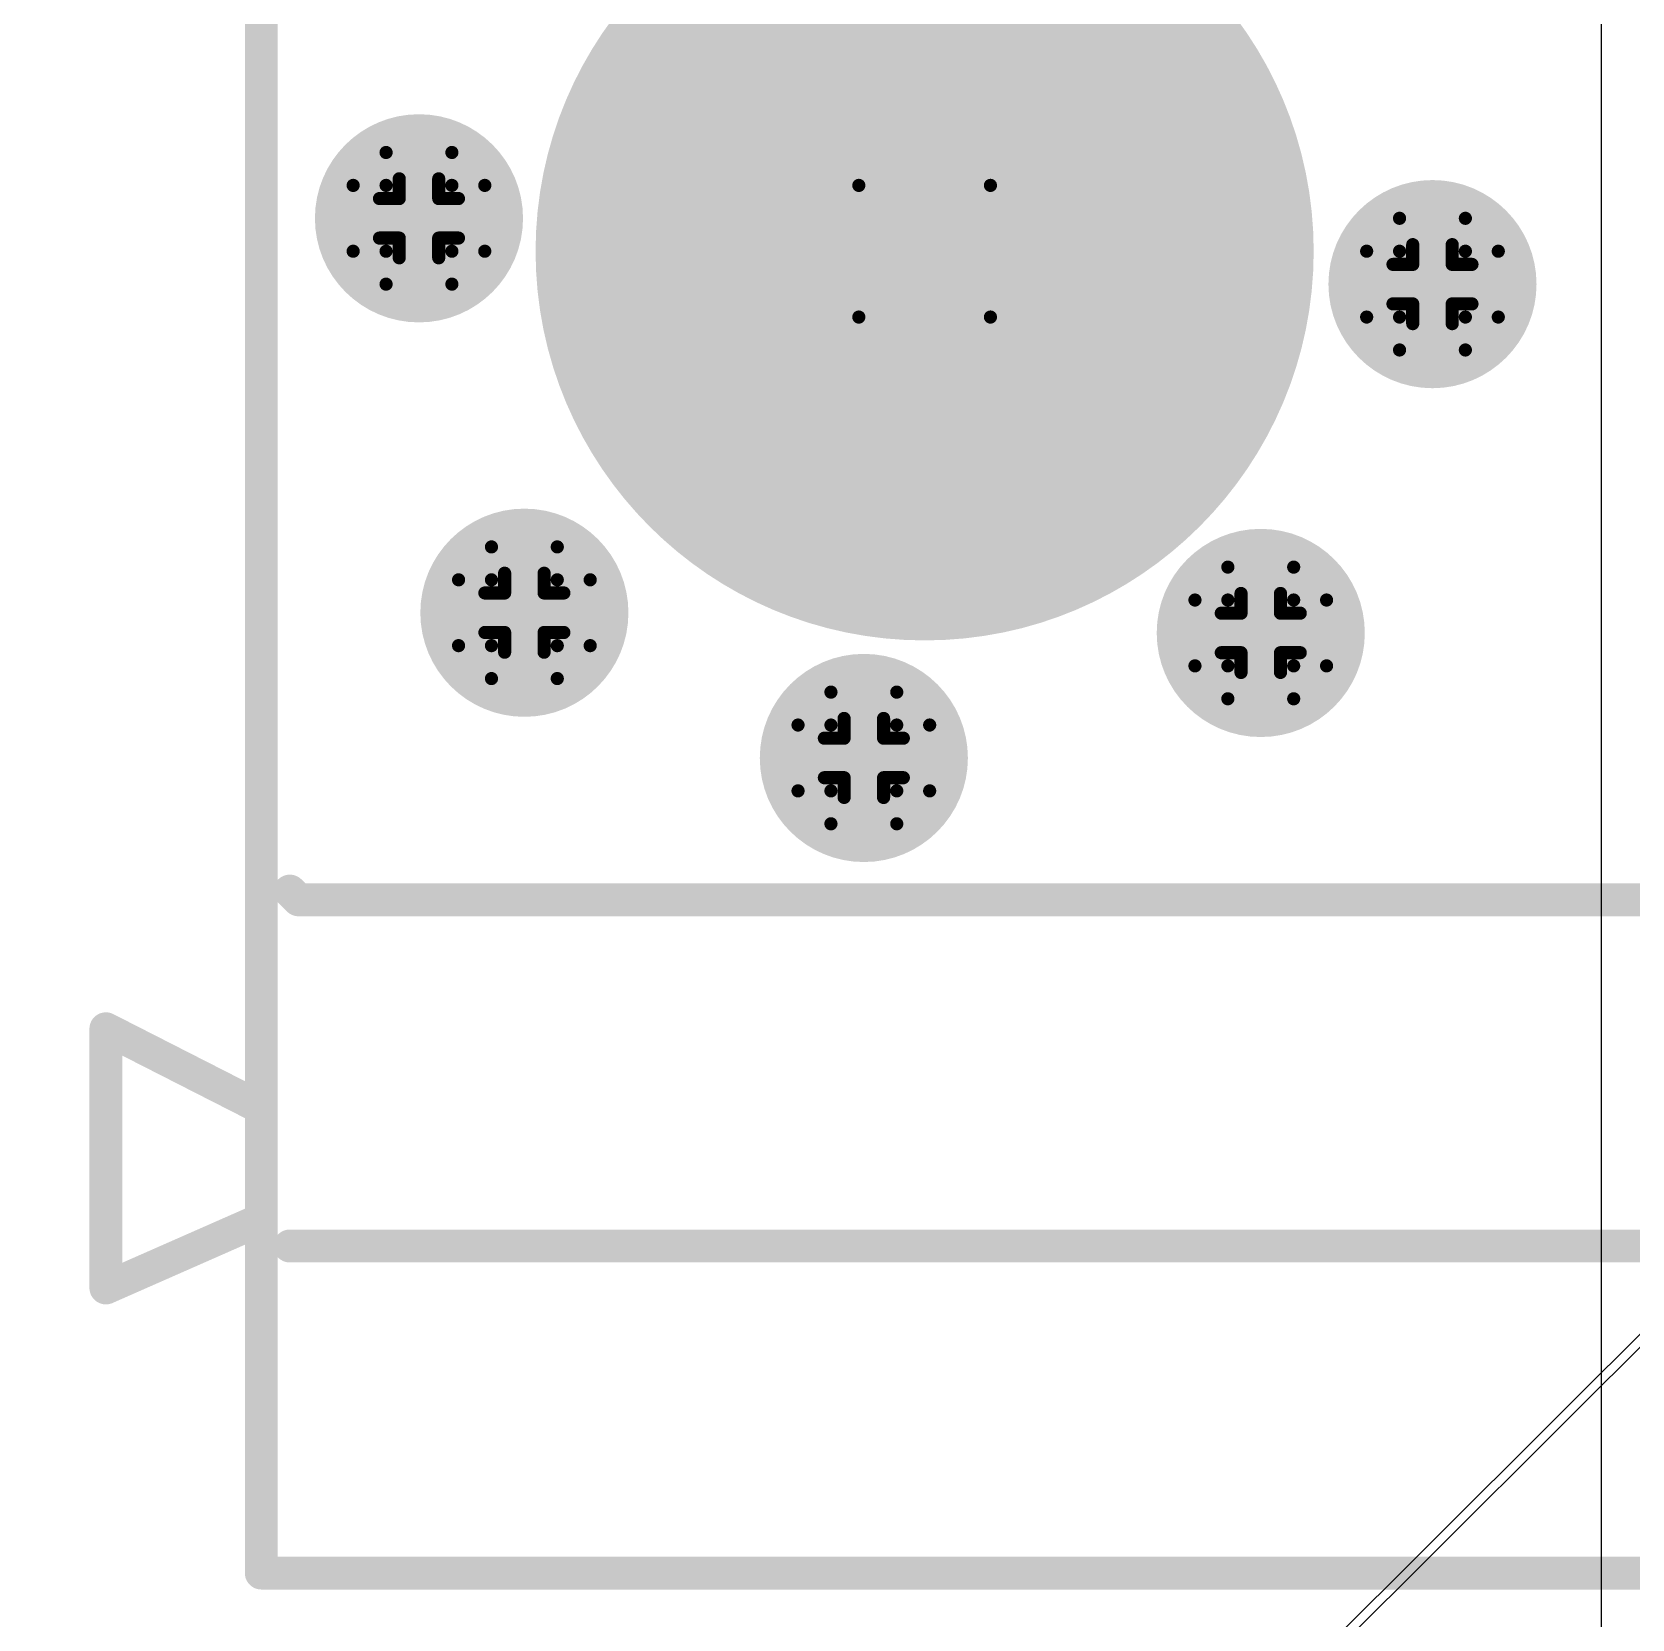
# Model space of a CAD drawing. Header units: inches. Extents: x -5 to 5258, y -4 to 5281.
# Drawn here: x 51.08 to 57.26, y 95.62 to 101.75 of the extents above; entities that cross this region are included whole.
import ezdxf

# ---------------------------------------------------------------- set-up
doc = ezdxf.new("R2010")
doc.units = ezdxf.units.IN
for name, color, linetype in [('Bottom Layer', 5, 'Continuous'), ('Bottom Solder', 6, 'Continuous'), ('Drill Drawing', 1, 'Continuous'), ('Multi-Layer', 9, 'Continuous'), ('Pad Holes', 156, 'Continuous'), ('Top Layer', 1, 'Continuous'), ('Top Overlay', 2, 'Continuous'), ('Top Solder', 216, 'Continuous'), ('Via Holes', 16, 'Continuous')]:
    doc.layers.add(name, color=color, linetype=linetype)

# ---------------------------------------------------------------- blocks, each defined once
blk = doc.blocks.new('28_UFQFPN__4_4__9')
at = {"layer": 'Top Solder'}
for p in [(-1.7388, 1.7112), (-1.2888, 2.2112)]:
    blk.add_line(p, (5248.3728, 5235.4208), dxfattribs=at)
blk = doc.blocks.new('DB128L_5_08_2P_OG_S_115')
at = {"layer": 'Bottom Layer'}
h = blk.add_hatch(color=5, dxfattribs=at)
edge = h.paths.add_edge_path()
edge.add_arc((-2.54, 0), 1.4, 0, 360)
at = {"layer": 'Bottom Solder'}
h = blk.add_hatch(color=6, dxfattribs=at)
edge = h.paths.add_edge_path()
edge.add_arc((-2.54, 0), 1.5016, 0, 360)
at = {"layer": 'Multi-Layer'}
h = blk.add_hatch(color=9, dxfattribs=at)
edge = h.paths.add_edge_path()
edge.add_arc((-2.54, 0), 1.4, 0, 360)
at = {"layer": 'Pad Holes'}
h = blk.add_hatch(color=7, dxfattribs=at)
edge = h.paths.add_edge_path()
edge.add_arc((-2.54, 0), 0.8, 0, 360)
at = {"layer": 'Top Layer'}
h = blk.add_hatch(color=1, dxfattribs=at)
edge = h.paths.add_edge_path()
edge.add_arc((-2.54, 0), 1.4, 0, 360)
at = {"layer": 'Top Solder'}
h = blk.add_hatch(color=216, dxfattribs=at)
edge = h.paths.add_edge_path()
edge.add_arc((-2.54, 0), 1.5016, 0, 360)
at = {"layer": 'Top Overlay'}
for points in [[(-5.1, -5.1, 0.127, 0.127, 0), (-5.1, 4.9492, 0.127, 0.127, 0)], [(-4.99, -2.4687, 0.127, 0.127, 0), (-4.9561, -2.5026, 0.127, 0.127, 0)], [(-4.9561, -2.5026, 0.127, 0.127, 0), (4.99, -2.5026, 0.127, 0.127, 0)], [(-5.7, -4, 0.127, 0.127, 0), (-5.7, -3, 0.127, 0.127, 0)], [(-5.7, -3, 0.127, 0.127, 0), (-5.1, -3.3057, 0.127, 0.127, 0)], [(-5.7, -4, 0.127, 0.127, 0), (-5.1, -3.7358, 0.127, 0.127, 0)], [(-4.99, -3.8381, 0.127, 0.127, 0), (4.99, -3.8381, 0.127, 0.127, 0)], [(-5.1, -5.1, 0.127, 0.127, 0), (5.1, -5.1, 0.127, 0.127, 0)]]:
    blk.add_lwpolyline(points, format="xyseb", dxfattribs=at)
for points in [[(-5.0218, -2.4687, 0.0635, 0.0635, 1), (-4.9583, -2.4687, 0.0635, 0.0635, 1)], [(-4.9878, -2.5026, 0.0635, 0.0635, 1), (-4.9243, -2.5026, 0.0635, 0.0635, 1)], [(-4.9878, -2.5026, 0.0635, 0.0635, 1), (-4.9243, -2.5026, 0.0635, 0.0635, 1)], [(-5.7317, -3, 0.0635, 0.0635, 1), (-5.6682, -3, 0.0635, 0.0635, 1)], [(-5.7317, -3, 0.0635, 0.0635, 1), (-5.6682, -3, 0.0635, 0.0635, 1)], [(-5.1318, -3.3057, 0.0635, 0.0635, 1), (-5.0683, -3.3057, 0.0635, 0.0635, 1)], [(-5.1318, -3.7358, 0.0635, 0.0635, 1), (-5.0683, -3.7358, 0.0635, 0.0635, 1)], [(-5.0218, -3.8381, 0.0635, 0.0635, 1), (-4.9583, -3.8381, 0.0635, 0.0635, 1)], [(-5.7317, -4, 0.0635, 0.0635, 1), (-5.6682, -4, 0.0635, 0.0635, 1)], [(-5.7317, -4, 0.0635, 0.0635, 1), (-5.6682, -4, 0.0635, 0.0635, 1)], [(-5.1318, -5.1, 0.0635, 0.0635, 1), (-5.0683, -5.1, 0.0635, 0.0635, 1)], [(-5.1318, -5.1, 0.0635, 0.0635, 1), (-5.0683, -5.1, 0.0635, 0.0635, 1)]]:
    blk.add_lwpolyline(points, format="xyseb", close=True, dxfattribs=at)

msp = doc.modelspace()

# ---------------------------------------------------------------- hatches: boundary and pattern name
at = {"layer": 'Bottom Layer'}
h = msp.add_hatch(color=5, dxfattribs=at)
edge = h.paths.add_edge_path()
edge.add_arc((52.5777, 101.0274), 0.3, 0, 360)
h = msp.add_hatch(color=5, dxfattribs=at)
edge = h.paths.add_edge_path()
edge.add_arc((56.4893, 100.7734), 0.3, 0, 360)
h = msp.add_hatch(color=5, dxfattribs=at)
edge = h.paths.add_edge_path()
edge.add_arc((52.9845, 99.5056), 0.3, 0, 360)
h = msp.add_hatch(color=5, dxfattribs=at)
edge = h.paths.add_edge_path()
edge.add_arc((55.8266, 99.4276), 0.3, 0, 360)
h = msp.add_hatch(color=5, dxfattribs=at)
edge = h.paths.add_edge_path()
edge.add_arc((54.2947, 98.9453), 0.3, 0, 360)
at = {"layer": 'Bottom Solder'}
h = msp.add_hatch(color=6, dxfattribs=at)
edge = h.paths.add_edge_path()
edge.add_arc((52.5777, 101.0274), 0.4016, 0, 360)
h = msp.add_hatch(color=6, dxfattribs=at)
edge = h.paths.add_edge_path()
edge.add_arc((56.4893, 100.7734), 0.4016, 0, 360)
h = msp.add_hatch(color=6, dxfattribs=at)
edge = h.paths.add_edge_path()
edge.add_arc((52.9845, 99.5056), 0.4016, 0, 360)
h = msp.add_hatch(color=6, dxfattribs=at)
edge = h.paths.add_edge_path()
edge.add_arc((55.8266, 99.4276), 0.4016, 0, 360)
h = msp.add_hatch(color=6, dxfattribs=at)
edge = h.paths.add_edge_path()
edge.add_arc((54.2947, 98.9453), 0.4016, 0, 360)
at = {"layer": 'Top Layer'}
h = msp.add_hatch(color=1, dxfattribs=at)
edge = h.paths.add_edge_path()
edge.add_arc((52.5777, 101.0274), 0.3, 0, 360)
h = msp.add_hatch(color=1, dxfattribs=at)
edge = h.paths.add_edge_path()
edge.add_arc((56.4893, 100.7734), 0.3, 0, 360)
h = msp.add_hatch(color=1, dxfattribs=at)
edge = h.paths.add_edge_path()
edge.add_arc((52.9845, 99.5056), 0.3, 0, 360)
h = msp.add_hatch(color=1, dxfattribs=at)
edge = h.paths.add_edge_path()
edge.add_arc((55.8266, 99.4276), 0.3, 0, 360)
h = msp.add_hatch(color=1, dxfattribs=at)
edge = h.paths.add_edge_path()
edge.add_arc((54.2947, 98.9453), 0.3, 0, 360)
at = {"layer": 'Top Solder'}
h = msp.add_hatch(color=216, dxfattribs=at)
edge = h.paths.add_edge_path()
edge.add_arc((52.5777, 101.0274), 0.4016, 0, 360)
h = msp.add_hatch(color=216, dxfattribs=at)
edge = h.paths.add_edge_path()
edge.add_arc((56.4893, 100.7734), 0.4016, 0, 360)
h = msp.add_hatch(color=216, dxfattribs=at)
edge = h.paths.add_edge_path()
edge.add_arc((52.9845, 99.5056), 0.4016, 0, 360)
h = msp.add_hatch(color=216, dxfattribs=at)
edge = h.paths.add_edge_path()
edge.add_arc((55.8266, 99.4276), 0.4016, 0, 360)
h = msp.add_hatch(color=216, dxfattribs=at)
edge = h.paths.add_edge_path()
edge.add_arc((54.2947, 98.9453), 0.4016, 0, 360)
at = {"layer": 'Via Holes'}
h = msp.add_hatch(color=7, dxfattribs=at)
edge = h.paths.add_edge_path()
edge.add_arc((52.5777, 101.0274), 0.15, 0, 360)
h = msp.add_hatch(color=7, dxfattribs=at)
edge = h.paths.add_edge_path()
edge.add_arc((56.4893, 100.7734), 0.15, 0, 360)
h = msp.add_hatch(color=7, dxfattribs=at)
edge = h.paths.add_edge_path()
edge.add_arc((52.9845, 99.5056), 0.15, 0, 360)
h = msp.add_hatch(color=7, dxfattribs=at)
edge = h.paths.add_edge_path()
edge.add_arc((55.8266, 99.4276), 0.15, 0, 360)
h = msp.add_hatch(color=7, dxfattribs=at)
edge = h.paths.add_edge_path()
edge.add_arc((54.2947, 98.9453), 0.15, 0, 360)

# ---------------------------------------------------------------- linework, layer by layer
at = {"layer": 'Drill Drawing'}
for points in [[(52.4507, 101.1544, 0.0508, 0.0508, 0), (52.4507, 101.2814, 0.0508, 0.0508, 0)], [(52.4507, 101.2814, 0.0508, 0.0508, 0), (52.7047, 101.2814, 0.0508, 0.0508, 0)], [(52.7047, 101.1544, 0.0508, 0.0508, 0), (52.7047, 101.2814, 0.0508, 0.0508, 0)], [(52.3237, 100.9004, 0.0508, 0.0508, 0), (52.3237, 101.1544, 0.0508, 0.0508, 0)], [(52.3237, 101.1544, 0.0508, 0.0508, 0), (52.4507, 101.1544, 0.0508, 0.0508, 0)], [(52.5015, 101.1036, 0.0508, 0.0508, 0), (52.5015, 101.1798, 0.0508, 0.0508, 0)], [(52.5015, 101.1798, 0.0508, 0.0508, 0), (52.6539, 101.1798, 0.0508, 0.0508, 0)], [(52.6539, 101.1036, 0.0508, 0.0508, 0), (52.6539, 101.1798, 0.0508, 0.0508, 0)], [(52.7047, 101.1544, 0.0508, 0.0508, 0), (52.8317, 101.1544, 0.0508, 0.0508, 0)], [(52.8317, 100.9004, 0.0508, 0.0508, 0), (52.8317, 101.1544, 0.0508, 0.0508, 0)], [(54.2753, 101.1544, 0.0508, 0.0508, 0), (54.7833, 101.1544, 0.0508, 0.0508, 0)], [(54.2753, 100.6464, 0.0508, 0.0508, 0), (54.2753, 101.1544, 0.0508, 0.0508, 0)], [(54.7833, 100.6464, 0.0508, 0.0508, 0), (54.7833, 101.1544, 0.0508, 0.0508, 0)], [(52.4253, 100.9512, 0.0508, 0.0508, 0), (52.4253, 101.1036, 0.0508, 0.0508, 0)], [(52.4253, 101.1036, 0.0508, 0.0508, 0), (52.5015, 101.1036, 0.0508, 0.0508, 0)], [(52.6539, 101.1036, 0.0508, 0.0508, 0), (52.7301, 101.1036, 0.0508, 0.0508, 0)], [(52.7301, 100.9512, 0.0508, 0.0508, 0), (52.7301, 101.1036, 0.0508, 0.0508, 0)], [(56.3623, 100.9004, 0.0508, 0.0508, 0), (56.3623, 101.0274, 0.0508, 0.0508, 0)], [(56.3623, 101.0274, 0.0508, 0.0508, 0), (56.6163, 101.0274, 0.0508, 0.0508, 0)], [(56.6163, 100.9004, 0.0508, 0.0508, 0), (56.6163, 101.0274, 0.0508, 0.0508, 0)], [(52.4253, 100.9512, 0.0508, 0.0508, 0), (52.5015, 100.9512, 0.0508, 0.0508, 0)], [(52.5015, 100.875, 0.0508, 0.0508, 0), (52.5015, 100.9512, 0.0508, 0.0508, 0)], [(52.6539, 100.9512, 0.0508, 0.0508, 0), (52.7301, 100.9512, 0.0508, 0.0508, 0)], [(52.6539, 100.875, 0.0508, 0.0508, 0), (52.6539, 100.9512, 0.0508, 0.0508, 0)], [(52.3237, 100.9004, 0.0508, 0.0508, 0), (52.4507, 100.9004, 0.0508, 0.0508, 0)], [(52.4507, 100.7734, 0.0508, 0.0508, 0), (52.4507, 100.9004, 0.0508, 0.0508, 0)], [(52.7047, 100.9004, 0.0508, 0.0508, 0), (52.8317, 100.9004, 0.0508, 0.0508, 0)], [(52.7047, 100.7734, 0.0508, 0.0508, 0), (52.7047, 100.9004, 0.0508, 0.0508, 0)], [(56.2353, 100.6464, 0.0508, 0.0508, 0), (56.2353, 100.9004, 0.0508, 0.0508, 0)], [(56.2353, 100.9004, 0.0508, 0.0508, 0), (56.3623, 100.9004, 0.0508, 0.0508, 0)], [(56.4131, 100.8496, 0.0508, 0.0508, 0), (56.4131, 100.9258, 0.0508, 0.0508, 0)], [(56.4131, 100.9258, 0.0508, 0.0508, 0), (56.5655, 100.9258, 0.0508, 0.0508, 0)], [(56.5655, 100.8496, 0.0508, 0.0508, 0), (56.5655, 100.9258, 0.0508, 0.0508, 0)], [(56.6163, 100.9004, 0.0508, 0.0508, 0), (56.7433, 100.9004, 0.0508, 0.0508, 0)], [(56.7433, 100.6464, 0.0508, 0.0508, 0), (56.7433, 100.9004, 0.0508, 0.0508, 0)], [(52.5015, 100.875, 0.0508, 0.0508, 0), (52.6539, 100.875, 0.0508, 0.0508, 0)], [(56.3369, 100.6972, 0.0508, 0.0508, 0), (56.3369, 100.8496, 0.0508, 0.0508, 0)], [(56.3369, 100.8496, 0.0508, 0.0508, 0), (56.4131, 100.8496, 0.0508, 0.0508, 0)], [(56.5655, 100.8496, 0.0508, 0.0508, 0), (56.6417, 100.8496, 0.0508, 0.0508, 0)], [(56.6417, 100.6972, 0.0508, 0.0508, 0), (56.6417, 100.8496, 0.0508, 0.0508, 0)], [(52.4507, 100.7734, 0.0508, 0.0508, 0), (52.7047, 100.7734, 0.0508, 0.0508, 0)], [(56.3369, 100.6972, 0.0508, 0.0508, 0), (56.4131, 100.6972, 0.0508, 0.0508, 0)], [(56.4131, 100.621, 0.0508, 0.0508, 0), (56.4131, 100.6972, 0.0508, 0.0508, 0)], [(56.5655, 100.6972, 0.0508, 0.0508, 0), (56.6417, 100.6972, 0.0508, 0.0508, 0)], [(56.5655, 100.621, 0.0508, 0.0508, 0), (56.5655, 100.6972, 0.0508, 0.0508, 0)], [(54.2753, 100.6464, 0.0508, 0.0508, 0), (54.7833, 100.6464, 0.0508, 0.0508, 0)], [(56.2353, 100.6464, 0.0508, 0.0508, 0), (56.3623, 100.6464, 0.0508, 0.0508, 0)], [(56.3623, 100.5194, 0.0508, 0.0508, 0), (56.3623, 100.6464, 0.0508, 0.0508, 0)], [(56.6163, 100.6464, 0.0508, 0.0508, 0), (56.7433, 100.6464, 0.0508, 0.0508, 0)], [(56.6163, 100.5194, 0.0508, 0.0508, 0), (56.6163, 100.6464, 0.0508, 0.0508, 0)], [(56.4131, 100.621, 0.0508, 0.0508, 0), (56.5655, 100.621, 0.0508, 0.0508, 0)], [(56.3623, 100.5194, 0.0508, 0.0508, 0), (56.6163, 100.5194, 0.0508, 0.0508, 0)], [(52.8575, 99.6326, 0.0508, 0.0508, 0), (52.8575, 99.7596, 0.0508, 0.0508, 0)], [(52.8575, 99.7596, 0.0508, 0.0508, 0), (53.1115, 99.7596, 0.0508, 0.0508, 0)], [(53.1115, 99.6326, 0.0508, 0.0508, 0), (53.1115, 99.7596, 0.0508, 0.0508, 0)], [(52.9083, 99.5818, 0.0508, 0.0508, 0), (52.9083, 99.658, 0.0508, 0.0508, 0)], [(52.9083, 99.658, 0.0508, 0.0508, 0), (53.0607, 99.658, 0.0508, 0.0508, 0)], [(53.0607, 99.5818, 0.0508, 0.0508, 0), (53.0607, 99.658, 0.0508, 0.0508, 0)], [(55.6996, 99.5546, 0.0508, 0.0508, 0), (55.6996, 99.6816, 0.0508, 0.0508, 0)], [(55.6996, 99.6816, 0.0508, 0.0508, 0), (55.9536, 99.6816, 0.0508, 0.0508, 0)], [(55.9536, 99.5546, 0.0508, 0.0508, 0), (55.9536, 99.6816, 0.0508, 0.0508, 0)], [(52.7305, 99.3786, 0.0508, 0.0508, 0), (52.7305, 99.6326, 0.0508, 0.0508, 0)], [(52.7305, 99.6326, 0.0508, 0.0508, 0), (52.8575, 99.6326, 0.0508, 0.0508, 0)], [(52.8321, 99.4294, 0.0508, 0.0508, 0), (52.8321, 99.5818, 0.0508, 0.0508, 0)], [(52.8321, 99.5818, 0.0508, 0.0508, 0), (52.9083, 99.5818, 0.0508, 0.0508, 0)], [(53.0607, 99.5818, 0.0508, 0.0508, 0), (53.1369, 99.5818, 0.0508, 0.0508, 0)], [(53.1115, 99.6326, 0.0508, 0.0508, 0), (53.2385, 99.6326, 0.0508, 0.0508, 0)], [(53.1369, 99.4294, 0.0508, 0.0508, 0), (53.1369, 99.5818, 0.0508, 0.0508, 0)], [(53.2385, 99.3786, 0.0508, 0.0508, 0), (53.2385, 99.6326, 0.0508, 0.0508, 0)], [(55.5726, 99.3006, 0.0508, 0.0508, 0), (55.5726, 99.5546, 0.0508, 0.0508, 0)], [(55.5726, 99.5546, 0.0508, 0.0508, 0), (55.6996, 99.5546, 0.0508, 0.0508, 0)], [(55.7504, 99.5038, 0.0508, 0.0508, 0), (55.7504, 99.58, 0.0508, 0.0508, 0)], [(55.7504, 99.58, 0.0508, 0.0508, 0), (55.9028, 99.58, 0.0508, 0.0508, 0)], [(55.9028, 99.5038, 0.0508, 0.0508, 0), (55.9028, 99.58, 0.0508, 0.0508, 0)], [(55.9536, 99.5546, 0.0508, 0.0508, 0), (56.0806, 99.5546, 0.0508, 0.0508, 0)], [(56.0806, 99.3006, 0.0508, 0.0508, 0), (56.0806, 99.5546, 0.0508, 0.0508, 0)], [(55.6742, 99.3514, 0.0508, 0.0508, 0), (55.6742, 99.5038, 0.0508, 0.0508, 0)], [(55.6742, 99.5038, 0.0508, 0.0508, 0), (55.7504, 99.5038, 0.0508, 0.0508, 0)], [(55.9028, 99.5038, 0.0508, 0.0508, 0), (55.979, 99.5038, 0.0508, 0.0508, 0)], [(55.979, 99.3514, 0.0508, 0.0508, 0), (55.979, 99.5038, 0.0508, 0.0508, 0)], [(52.8321, 99.4294, 0.0508, 0.0508, 0), (52.9083, 99.4294, 0.0508, 0.0508, 0)], [(52.9083, 99.3532, 0.0508, 0.0508, 0), (52.9083, 99.4294, 0.0508, 0.0508, 0)], [(53.0607, 99.4294, 0.0508, 0.0508, 0), (53.1369, 99.4294, 0.0508, 0.0508, 0)], [(53.0607, 99.3532, 0.0508, 0.0508, 0), (53.0607, 99.4294, 0.0508, 0.0508, 0)], [(52.7305, 99.3786, 0.0508, 0.0508, 0), (52.8575, 99.3786, 0.0508, 0.0508, 0)], [(52.8575, 99.2516, 0.0508, 0.0508, 0), (52.8575, 99.3786, 0.0508, 0.0508, 0)], [(52.9083, 99.3532, 0.0508, 0.0508, 0), (53.0607, 99.3532, 0.0508, 0.0508, 0)], [(53.1115, 99.3786, 0.0508, 0.0508, 0), (53.2385, 99.3786, 0.0508, 0.0508, 0)], [(53.1115, 99.2516, 0.0508, 0.0508, 0), (53.1115, 99.3786, 0.0508, 0.0508, 0)], [(55.6742, 99.3514, 0.0508, 0.0508, 0), (55.7504, 99.3514, 0.0508, 0.0508, 0)], [(55.7504, 99.2752, 0.0508, 0.0508, 0), (55.7504, 99.3514, 0.0508, 0.0508, 0)], [(55.9028, 99.3514, 0.0508, 0.0508, 0), (55.979, 99.3514, 0.0508, 0.0508, 0)], [(55.9028, 99.2752, 0.0508, 0.0508, 0), (55.9028, 99.3514, 0.0508, 0.0508, 0)], [(55.5726, 99.3006, 0.0508, 0.0508, 0), (55.6996, 99.3006, 0.0508, 0.0508, 0)], [(55.6996, 99.1736, 0.0508, 0.0508, 0), (55.6996, 99.3006, 0.0508, 0.0508, 0)], [(55.7504, 99.2752, 0.0508, 0.0508, 0), (55.9028, 99.2752, 0.0508, 0.0508, 0)], [(55.9536, 99.3006, 0.0508, 0.0508, 0), (56.0806, 99.3006, 0.0508, 0.0508, 0)], [(55.9536, 99.1736, 0.0508, 0.0508, 0), (55.9536, 99.3006, 0.0508, 0.0508, 0)], [(52.8575, 99.2516, 0.0508, 0.0508, 0), (53.1115, 99.2516, 0.0508, 0.0508, 0)], [(54.1677, 99.0723, 0.0508, 0.0508, 0), (54.1677, 99.1993, 0.0508, 0.0508, 0)], [(54.1677, 99.1993, 0.0508, 0.0508, 0), (54.4217, 99.1993, 0.0508, 0.0508, 0)], [(54.4217, 99.0723, 0.0508, 0.0508, 0), (54.4217, 99.1993, 0.0508, 0.0508, 0)], [(55.6996, 99.1736, 0.0508, 0.0508, 0), (55.9536, 99.1736, 0.0508, 0.0508, 0)], [(54.2185, 99.0215, 0.0508, 0.0508, 0), (54.2185, 99.0977, 0.0508, 0.0508, 0)], [(54.2185, 99.0977, 0.0508, 0.0508, 0), (54.3709, 99.0977, 0.0508, 0.0508, 0)], [(54.3709, 99.0215, 0.0508, 0.0508, 0), (54.3709, 99.0977, 0.0508, 0.0508, 0)], [(54.0407, 98.8183, 0.0508, 0.0508, 0), (54.0407, 99.0723, 0.0508, 0.0508, 0)], [(54.0407, 99.0723, 0.0508, 0.0508, 0), (54.1677, 99.0723, 0.0508, 0.0508, 0)], [(54.4217, 99.0723, 0.0508, 0.0508, 0), (54.5487, 99.0723, 0.0508, 0.0508, 0)], [(54.5487, 98.8183, 0.0508, 0.0508, 0), (54.5487, 99.0723, 0.0508, 0.0508, 0)], [(54.1423, 98.8691, 0.0508, 0.0508, 0), (54.1423, 99.0215, 0.0508, 0.0508, 0)], [(54.1423, 99.0215, 0.0508, 0.0508, 0), (54.2185, 99.0215, 0.0508, 0.0508, 0)], [(54.3709, 99.0215, 0.0508, 0.0508, 0), (54.4471, 99.0215, 0.0508, 0.0508, 0)], [(54.4471, 98.8691, 0.0508, 0.0508, 0), (54.4471, 99.0215, 0.0508, 0.0508, 0)], [(54.1423, 98.8691, 0.0508, 0.0508, 0), (54.2185, 98.8691, 0.0508, 0.0508, 0)], [(54.2185, 98.7929, 0.0508, 0.0508, 0), (54.2185, 98.8691, 0.0508, 0.0508, 0)], [(54.3709, 98.8691, 0.0508, 0.0508, 0), (54.4471, 98.8691, 0.0508, 0.0508, 0)], [(54.3709, 98.7929, 0.0508, 0.0508, 0), (54.3709, 98.8691, 0.0508, 0.0508, 0)], [(54.0407, 98.8183, 0.0508, 0.0508, 0), (54.1677, 98.8183, 0.0508, 0.0508, 0)], [(54.1677, 98.6913, 0.0508, 0.0508, 0), (54.1677, 98.8183, 0.0508, 0.0508, 0)], [(54.2185, 98.7929, 0.0508, 0.0508, 0), (54.3709, 98.7929, 0.0508, 0.0508, 0)], [(54.4217, 98.8183, 0.0508, 0.0508, 0), (54.5487, 98.8183, 0.0508, 0.0508, 0)], [(54.4217, 98.6913, 0.0508, 0.0508, 0), (54.4217, 98.8183, 0.0508, 0.0508, 0)], [(54.1677, 98.6913, 0.0508, 0.0508, 0), (54.4217, 98.6913, 0.0508, 0.0508, 0)]]:
    msp.add_lwpolyline(points, format="xyseb", dxfattribs=at)
for points in [[(52.438, 101.2814, 0.0254, 0.0254, 1), (52.4634, 101.2814, 0.0254, 0.0254, 1)], [(52.438, 101.2814, 0.0254, 0.0254, 1), (52.4634, 101.2814, 0.0254, 0.0254, 1)], [(52.692, 101.2814, 0.0254, 0.0254, 1), (52.7174, 101.2814, 0.0254, 0.0254, 1)], [(52.692, 101.2814, 0.0254, 0.0254, 1), (52.7174, 101.2814, 0.0254, 0.0254, 1)], [(52.311, 101.1544, 0.0254, 0.0254, 1), (52.3364, 101.1544, 0.0254, 0.0254, 1)], [(52.311, 101.1544, 0.0254, 0.0254, 1), (52.3364, 101.1544, 0.0254, 0.0254, 1)], [(52.438, 101.1544, 0.0254, 0.0254, 1), (52.4634, 101.1544, 0.0254, 0.0254, 1)], [(52.438, 101.1544, 0.0254, 0.0254, 1), (52.4634, 101.1544, 0.0254, 0.0254, 1)], [(52.4888, 101.1798, 0.0254, 0.0254, 1), (52.5142, 101.1798, 0.0254, 0.0254, 1)], [(52.4888, 101.1798, 0.0254, 0.0254, 1), (52.5142, 101.1798, 0.0254, 0.0254, 1)], [(52.6412, 101.1798, 0.0254, 0.0254, 1), (52.6666, 101.1798, 0.0254, 0.0254, 1)], [(52.6412, 101.1798, 0.0254, 0.0254, 1), (52.6666, 101.1798, 0.0254, 0.0254, 1)], [(52.692, 101.1544, 0.0254, 0.0254, 1), (52.7174, 101.1544, 0.0254, 0.0254, 1)], [(52.692, 101.1544, 0.0254, 0.0254, 1), (52.7174, 101.1544, 0.0254, 0.0254, 1)], [(52.819, 101.1544, 0.0254, 0.0254, 1), (52.8444, 101.1544, 0.0254, 0.0254, 1)], [(52.819, 101.1544, 0.0254, 0.0254, 1), (52.8444, 101.1544, 0.0254, 0.0254, 1)], [(54.2626, 101.1544, 0.0254, 0.0254, 1), (54.288, 101.1544, 0.0254, 0.0254, 1)], [(54.2626, 101.1544, 0.0254, 0.0254, 1), (54.288, 101.1544, 0.0254, 0.0254, 1)], [(54.7706, 101.1544, 0.0254, 0.0254, 1), (54.796, 101.1544, 0.0254, 0.0254, 1)], [(54.7706, 101.1544, 0.0254, 0.0254, 1), (54.796, 101.1544, 0.0254, 0.0254, 1)], [(52.4126, 101.1036, 0.0254, 0.0254, 1), (52.438, 101.1036, 0.0254, 0.0254, 1)], [(52.4126, 101.1036, 0.0254, 0.0254, 1), (52.438, 101.1036, 0.0254, 0.0254, 1)], [(52.4888, 101.1036, 0.0254, 0.0254, 1), (52.5142, 101.1036, 0.0254, 0.0254, 1)], [(52.4888, 101.1036, 0.0254, 0.0254, 1), (52.5142, 101.1036, 0.0254, 0.0254, 1)], [(52.6412, 101.1036, 0.0254, 0.0254, 1), (52.6666, 101.1036, 0.0254, 0.0254, 1)], [(52.6412, 101.1036, 0.0254, 0.0254, 1), (52.6666, 101.1036, 0.0254, 0.0254, 1)], [(52.7174, 101.1036, 0.0254, 0.0254, 1), (52.7428, 101.1036, 0.0254, 0.0254, 1)], [(52.7174, 101.1036, 0.0254, 0.0254, 1), (52.7428, 101.1036, 0.0254, 0.0254, 1)], [(56.3496, 101.0274, 0.0254, 0.0254, 1), (56.375, 101.0274, 0.0254, 0.0254, 1)], [(56.3496, 101.0274, 0.0254, 0.0254, 1), (56.375, 101.0274, 0.0254, 0.0254, 1)], [(56.6036, 101.0274, 0.0254, 0.0254, 1), (56.629, 101.0274, 0.0254, 0.0254, 1)], [(56.6036, 101.0274, 0.0254, 0.0254, 1), (56.629, 101.0274, 0.0254, 0.0254, 1)], [(52.4126, 100.9512, 0.0254, 0.0254, 1), (52.438, 100.9512, 0.0254, 0.0254, 1)], [(52.4126, 100.9512, 0.0254, 0.0254, 1), (52.438, 100.9512, 0.0254, 0.0254, 1)], [(52.4888, 100.9512, 0.0254, 0.0254, 1), (52.5142, 100.9512, 0.0254, 0.0254, 1)], [(52.4888, 100.9512, 0.0254, 0.0254, 1), (52.5142, 100.9512, 0.0254, 0.0254, 1)], [(52.6412, 100.9512, 0.0254, 0.0254, 1), (52.6666, 100.9512, 0.0254, 0.0254, 1)], [(52.6412, 100.9512, 0.0254, 0.0254, 1), (52.6666, 100.9512, 0.0254, 0.0254, 1)], [(52.7174, 100.9512, 0.0254, 0.0254, 1), (52.7428, 100.9512, 0.0254, 0.0254, 1)], [(52.7174, 100.9512, 0.0254, 0.0254, 1), (52.7428, 100.9512, 0.0254, 0.0254, 1)], [(52.311, 100.9004, 0.0254, 0.0254, 1), (52.3364, 100.9004, 0.0254, 0.0254, 1)], [(52.311, 100.9004, 0.0254, 0.0254, 1), (52.3364, 100.9004, 0.0254, 0.0254, 1)], [(52.438, 100.9004, 0.0254, 0.0254, 1), (52.4634, 100.9004, 0.0254, 0.0254, 1)], [(52.438, 100.9004, 0.0254, 0.0254, 1), (52.4634, 100.9004, 0.0254, 0.0254, 1)], [(52.692, 100.9004, 0.0254, 0.0254, 1), (52.7174, 100.9004, 0.0254, 0.0254, 1)], [(52.692, 100.9004, 0.0254, 0.0254, 1), (52.7174, 100.9004, 0.0254, 0.0254, 1)], [(52.819, 100.9004, 0.0254, 0.0254, 1), (52.8444, 100.9004, 0.0254, 0.0254, 1)], [(52.819, 100.9004, 0.0254, 0.0254, 1), (52.8444, 100.9004, 0.0254, 0.0254, 1)], [(56.2226, 100.9004, 0.0254, 0.0254, 1), (56.248, 100.9004, 0.0254, 0.0254, 1)], [(56.2226, 100.9004, 0.0254, 0.0254, 1), (56.248, 100.9004, 0.0254, 0.0254, 1)], [(56.3496, 100.9004, 0.0254, 0.0254, 1), (56.375, 100.9004, 0.0254, 0.0254, 1)], [(56.3496, 100.9004, 0.0254, 0.0254, 1), (56.375, 100.9004, 0.0254, 0.0254, 1)], [(56.4004, 100.9258, 0.0254, 0.0254, 1), (56.4258, 100.9258, 0.0254, 0.0254, 1)], [(56.4004, 100.9258, 0.0254, 0.0254, 1), (56.4258, 100.9258, 0.0254, 0.0254, 1)], [(56.5528, 100.9258, 0.0254, 0.0254, 1), (56.5782, 100.9258, 0.0254, 0.0254, 1)], [(56.5528, 100.9258, 0.0254, 0.0254, 1), (56.5782, 100.9258, 0.0254, 0.0254, 1)], [(56.6036, 100.9004, 0.0254, 0.0254, 1), (56.629, 100.9004, 0.0254, 0.0254, 1)], [(56.6036, 100.9004, 0.0254, 0.0254, 1), (56.629, 100.9004, 0.0254, 0.0254, 1)], [(56.7306, 100.9004, 0.0254, 0.0254, 1), (56.756, 100.9004, 0.0254, 0.0254, 1)], [(56.7306, 100.9004, 0.0254, 0.0254, 1), (56.756, 100.9004, 0.0254, 0.0254, 1)], [(52.4888, 100.875, 0.0254, 0.0254, 1), (52.5142, 100.875, 0.0254, 0.0254, 1)], [(52.4888, 100.875, 0.0254, 0.0254, 1), (52.5142, 100.875, 0.0254, 0.0254, 1)], [(52.6412, 100.875, 0.0254, 0.0254, 1), (52.6666, 100.875, 0.0254, 0.0254, 1)], [(52.6412, 100.875, 0.0254, 0.0254, 1), (52.6666, 100.875, 0.0254, 0.0254, 1)], [(56.3242, 100.8496, 0.0254, 0.0254, 1), (56.3496, 100.8496, 0.0254, 0.0254, 1)], [(56.3242, 100.8496, 0.0254, 0.0254, 1), (56.3496, 100.8496, 0.0254, 0.0254, 1)], [(56.4004, 100.8496, 0.0254, 0.0254, 1), (56.4258, 100.8496, 0.0254, 0.0254, 1)], [(56.4004, 100.8496, 0.0254, 0.0254, 1), (56.4258, 100.8496, 0.0254, 0.0254, 1)], [(56.5528, 100.8496, 0.0254, 0.0254, 1), (56.5782, 100.8496, 0.0254, 0.0254, 1)], [(56.5528, 100.8496, 0.0254, 0.0254, 1), (56.5782, 100.8496, 0.0254, 0.0254, 1)], [(56.629, 100.8496, 0.0254, 0.0254, 1), (56.6544, 100.8496, 0.0254, 0.0254, 1)], [(56.629, 100.8496, 0.0254, 0.0254, 1), (56.6544, 100.8496, 0.0254, 0.0254, 1)], [(52.438, 100.7734, 0.0254, 0.0254, 1), (52.4634, 100.7734, 0.0254, 0.0254, 1)], [(52.438, 100.7734, 0.0254, 0.0254, 1), (52.4634, 100.7734, 0.0254, 0.0254, 1)], [(52.692, 100.7734, 0.0254, 0.0254, 1), (52.7174, 100.7734, 0.0254, 0.0254, 1)], [(52.692, 100.7734, 0.0254, 0.0254, 1), (52.7174, 100.7734, 0.0254, 0.0254, 1)], [(56.3242, 100.6972, 0.0254, 0.0254, 1), (56.3496, 100.6972, 0.0254, 0.0254, 1)], [(56.3242, 100.6972, 0.0254, 0.0254, 1), (56.3496, 100.6972, 0.0254, 0.0254, 1)], [(56.4004, 100.6972, 0.0254, 0.0254, 1), (56.4258, 100.6972, 0.0254, 0.0254, 1)], [(56.4004, 100.6972, 0.0254, 0.0254, 1), (56.4258, 100.6972, 0.0254, 0.0254, 1)], [(56.5528, 100.6972, 0.0254, 0.0254, 1), (56.5782, 100.6972, 0.0254, 0.0254, 1)], [(56.5528, 100.6972, 0.0254, 0.0254, 1), (56.5782, 100.6972, 0.0254, 0.0254, 1)], [(56.629, 100.6972, 0.0254, 0.0254, 1), (56.6544, 100.6972, 0.0254, 0.0254, 1)], [(56.629, 100.6972, 0.0254, 0.0254, 1), (56.6544, 100.6972, 0.0254, 0.0254, 1)], [(54.2626, 100.6464, 0.0254, 0.0254, 1), (54.288, 100.6464, 0.0254, 0.0254, 1)], [(54.2626, 100.6464, 0.0254, 0.0254, 1), (54.288, 100.6464, 0.0254, 0.0254, 1)], [(54.7706, 100.6464, 0.0254, 0.0254, 1), (54.796, 100.6464, 0.0254, 0.0254, 1)], [(54.7706, 100.6464, 0.0254, 0.0254, 1), (54.796, 100.6464, 0.0254, 0.0254, 1)], [(56.2226, 100.6464, 0.0254, 0.0254, 1), (56.248, 100.6464, 0.0254, 0.0254, 1)], [(56.2226, 100.6464, 0.0254, 0.0254, 1), (56.248, 100.6464, 0.0254, 0.0254, 1)], [(56.3496, 100.6464, 0.0254, 0.0254, 1), (56.375, 100.6464, 0.0254, 0.0254, 1)], [(56.3496, 100.6464, 0.0254, 0.0254, 1), (56.375, 100.6464, 0.0254, 0.0254, 1)], [(56.6036, 100.6464, 0.0254, 0.0254, 1), (56.629, 100.6464, 0.0254, 0.0254, 1)], [(56.6036, 100.6464, 0.0254, 0.0254, 1), (56.629, 100.6464, 0.0254, 0.0254, 1)], [(56.7306, 100.6464, 0.0254, 0.0254, 1), (56.756, 100.6464, 0.0254, 0.0254, 1)], [(56.7306, 100.6464, 0.0254, 0.0254, 1), (56.756, 100.6464, 0.0254, 0.0254, 1)], [(56.4004, 100.621, 0.0254, 0.0254, 1), (56.4258, 100.621, 0.0254, 0.0254, 1)], [(56.4004, 100.621, 0.0254, 0.0254, 1), (56.4258, 100.621, 0.0254, 0.0254, 1)], [(56.5528, 100.621, 0.0254, 0.0254, 1), (56.5782, 100.621, 0.0254, 0.0254, 1)], [(56.5528, 100.621, 0.0254, 0.0254, 1), (56.5782, 100.621, 0.0254, 0.0254, 1)], [(56.3496, 100.5194, 0.0254, 0.0254, 1), (56.375, 100.5194, 0.0254, 0.0254, 1)], [(56.3496, 100.5194, 0.0254, 0.0254, 1), (56.375, 100.5194, 0.0254, 0.0254, 1)], [(56.6036, 100.5194, 0.0254, 0.0254, 1), (56.629, 100.5194, 0.0254, 0.0254, 1)], [(56.6036, 100.5194, 0.0254, 0.0254, 1), (56.629, 100.5194, 0.0254, 0.0254, 1)], [(52.8448, 99.7596, 0.0254, 0.0254, 1), (52.8702, 99.7596, 0.0254, 0.0254, 1)], [(52.8448, 99.7596, 0.0254, 0.0254, 1), (52.8702, 99.7596, 0.0254, 0.0254, 1)], [(53.0988, 99.7596, 0.0254, 0.0254, 1), (53.1242, 99.7596, 0.0254, 0.0254, 1)], [(53.0988, 99.7596, 0.0254, 0.0254, 1), (53.1242, 99.7596, 0.0254, 0.0254, 1)], [(52.8956, 99.658, 0.0254, 0.0254, 1), (52.921, 99.658, 0.0254, 0.0254, 1)], [(52.8956, 99.658, 0.0254, 0.0254, 1), (52.921, 99.658, 0.0254, 0.0254, 1)], [(53.048, 99.658, 0.0254, 0.0254, 1), (53.0734, 99.658, 0.0254, 0.0254, 1)], [(53.048, 99.658, 0.0254, 0.0254, 1), (53.0734, 99.658, 0.0254, 0.0254, 1)], [(55.6869, 99.6816, 0.0254, 0.0254, 1), (55.7123, 99.6816, 0.0254, 0.0254, 1)], [(55.6869, 99.6816, 0.0254, 0.0254, 1), (55.7123, 99.6816, 0.0254, 0.0254, 1)], [(55.9409, 99.6816, 0.0254, 0.0254, 1), (55.9663, 99.6816, 0.0254, 0.0254, 1)], [(55.9409, 99.6816, 0.0254, 0.0254, 1), (55.9663, 99.6816, 0.0254, 0.0254, 1)], [(52.7178, 99.6326, 0.0254, 0.0254, 1), (52.7432, 99.6326, 0.0254, 0.0254, 1)], [(52.7178, 99.6326, 0.0254, 0.0254, 1), (52.7432, 99.6326, 0.0254, 0.0254, 1)], [(52.8194, 99.5818, 0.0254, 0.0254, 1), (52.8448, 99.5818, 0.0254, 0.0254, 1)], [(52.8194, 99.5818, 0.0254, 0.0254, 1), (52.8448, 99.5818, 0.0254, 0.0254, 1)], [(52.8448, 99.6326, 0.0254, 0.0254, 1), (52.8702, 99.6326, 0.0254, 0.0254, 1)], [(52.8448, 99.6326, 0.0254, 0.0254, 1), (52.8702, 99.6326, 0.0254, 0.0254, 1)], [(52.8956, 99.5818, 0.0254, 0.0254, 1), (52.921, 99.5818, 0.0254, 0.0254, 1)], [(52.8956, 99.5818, 0.0254, 0.0254, 1), (52.921, 99.5818, 0.0254, 0.0254, 1)], [(53.048, 99.5818, 0.0254, 0.0254, 1), (53.0734, 99.5818, 0.0254, 0.0254, 1)], [(53.048, 99.5818, 0.0254, 0.0254, 1), (53.0734, 99.5818, 0.0254, 0.0254, 1)], [(53.0988, 99.6326, 0.0254, 0.0254, 1), (53.1242, 99.6326, 0.0254, 0.0254, 1)], [(53.0988, 99.6326, 0.0254, 0.0254, 1), (53.1242, 99.6326, 0.0254, 0.0254, 1)], [(53.1242, 99.5818, 0.0254, 0.0254, 1), (53.1496, 99.5818, 0.0254, 0.0254, 1)], [(53.1242, 99.5818, 0.0254, 0.0254, 1), (53.1496, 99.5818, 0.0254, 0.0254, 1)], [(53.2258, 99.6326, 0.0254, 0.0254, 1), (53.2512, 99.6326, 0.0254, 0.0254, 1)], [(53.2258, 99.6326, 0.0254, 0.0254, 1), (53.2512, 99.6326, 0.0254, 0.0254, 1)], [(55.5599, 99.5546, 0.0254, 0.0254, 1), (55.5853, 99.5546, 0.0254, 0.0254, 1)], [(55.5599, 99.5546, 0.0254, 0.0254, 1), (55.5853, 99.5546, 0.0254, 0.0254, 1)], [(55.6869, 99.5546, 0.0254, 0.0254, 1), (55.7123, 99.5546, 0.0254, 0.0254, 1)], [(55.6869, 99.5546, 0.0254, 0.0254, 1), (55.7123, 99.5546, 0.0254, 0.0254, 1)], [(55.7377, 99.58, 0.0254, 0.0254, 1), (55.7631, 99.58, 0.0254, 0.0254, 1)], [(55.7377, 99.58, 0.0254, 0.0254, 1), (55.7631, 99.58, 0.0254, 0.0254, 1)], [(55.8901, 99.58, 0.0254, 0.0254, 1), (55.9155, 99.58, 0.0254, 0.0254, 1)], [(55.8901, 99.58, 0.0254, 0.0254, 1), (55.9155, 99.58, 0.0254, 0.0254, 1)], [(55.9409, 99.5546, 0.0254, 0.0254, 1), (55.9663, 99.5546, 0.0254, 0.0254, 1)], [(55.9409, 99.5546, 0.0254, 0.0254, 1), (55.9663, 99.5546, 0.0254, 0.0254, 1)], [(56.0679, 99.5546, 0.0254, 0.0254, 1), (56.0933, 99.5546, 0.0254, 0.0254, 1)], [(56.0679, 99.5546, 0.0254, 0.0254, 1), (56.0933, 99.5546, 0.0254, 0.0254, 1)], [(55.6615, 99.5038, 0.0254, 0.0254, 1), (55.6869, 99.5038, 0.0254, 0.0254, 1)], [(55.6615, 99.5038, 0.0254, 0.0254, 1), (55.6869, 99.5038, 0.0254, 0.0254, 1)], [(55.7377, 99.5038, 0.0254, 0.0254, 1), (55.7631, 99.5038, 0.0254, 0.0254, 1)], [(55.7377, 99.5038, 0.0254, 0.0254, 1), (55.7631, 99.5038, 0.0254, 0.0254, 1)], [(55.8901, 99.5038, 0.0254, 0.0254, 1), (55.9155, 99.5038, 0.0254, 0.0254, 1)], [(55.8901, 99.5038, 0.0254, 0.0254, 1), (55.9155, 99.5038, 0.0254, 0.0254, 1)], [(55.9663, 99.5038, 0.0254, 0.0254, 1), (55.9917, 99.5038, 0.0254, 0.0254, 1)], [(55.9663, 99.5038, 0.0254, 0.0254, 1), (55.9917, 99.5038, 0.0254, 0.0254, 1)], [(52.8194, 99.4294, 0.0254, 0.0254, 1), (52.8448, 99.4294, 0.0254, 0.0254, 1)], [(52.8194, 99.4294, 0.0254, 0.0254, 1), (52.8448, 99.4294, 0.0254, 0.0254, 1)], [(52.8956, 99.4294, 0.0254, 0.0254, 1), (52.921, 99.4294, 0.0254, 0.0254, 1)], [(52.8956, 99.4294, 0.0254, 0.0254, 1), (52.921, 99.4294, 0.0254, 0.0254, 1)], [(53.048, 99.4294, 0.0254, 0.0254, 1), (53.0734, 99.4294, 0.0254, 0.0254, 1)], [(53.048, 99.4294, 0.0254, 0.0254, 1), (53.0734, 99.4294, 0.0254, 0.0254, 1)], [(53.1242, 99.4294, 0.0254, 0.0254, 1), (53.1496, 99.4294, 0.0254, 0.0254, 1)], [(53.1242, 99.4294, 0.0254, 0.0254, 1), (53.1496, 99.4294, 0.0254, 0.0254, 1)], [(52.7178, 99.3786, 0.0254, 0.0254, 1), (52.7432, 99.3786, 0.0254, 0.0254, 1)], [(52.7178, 99.3786, 0.0254, 0.0254, 1), (52.7432, 99.3786, 0.0254, 0.0254, 1)], [(52.8448, 99.3786, 0.0254, 0.0254, 1), (52.8702, 99.3786, 0.0254, 0.0254, 1)], [(52.8448, 99.3786, 0.0254, 0.0254, 1), (52.8702, 99.3786, 0.0254, 0.0254, 1)], [(52.8956, 99.3532, 0.0254, 0.0254, 1), (52.921, 99.3532, 0.0254, 0.0254, 1)], [(52.8956, 99.3532, 0.0254, 0.0254, 1), (52.921, 99.3532, 0.0254, 0.0254, 1)], [(53.048, 99.3532, 0.0254, 0.0254, 1), (53.0734, 99.3532, 0.0254, 0.0254, 1)], [(53.048, 99.3532, 0.0254, 0.0254, 1), (53.0734, 99.3532, 0.0254, 0.0254, 1)], [(53.0988, 99.3786, 0.0254, 0.0254, 1), (53.1242, 99.3786, 0.0254, 0.0254, 1)], [(53.0988, 99.3786, 0.0254, 0.0254, 1), (53.1242, 99.3786, 0.0254, 0.0254, 1)], [(53.2258, 99.3786, 0.0254, 0.0254, 1), (53.2512, 99.3786, 0.0254, 0.0254, 1)], [(53.2258, 99.3786, 0.0254, 0.0254, 1), (53.2512, 99.3786, 0.0254, 0.0254, 1)], [(55.6615, 99.3514, 0.0254, 0.0254, 1), (55.6869, 99.3514, 0.0254, 0.0254, 1)], [(55.6615, 99.3514, 0.0254, 0.0254, 1), (55.6869, 99.3514, 0.0254, 0.0254, 1)], [(55.7377, 99.3514, 0.0254, 0.0254, 1), (55.7631, 99.3514, 0.0254, 0.0254, 1)], [(55.7377, 99.3514, 0.0254, 0.0254, 1), (55.7631, 99.3514, 0.0254, 0.0254, 1)], [(55.8901, 99.3514, 0.0254, 0.0254, 1), (55.9155, 99.3514, 0.0254, 0.0254, 1)], [(55.8901, 99.3514, 0.0254, 0.0254, 1), (55.9155, 99.3514, 0.0254, 0.0254, 1)], [(55.9663, 99.3514, 0.0254, 0.0254, 1), (55.9917, 99.3514, 0.0254, 0.0254, 1)], [(55.9663, 99.3514, 0.0254, 0.0254, 1), (55.9917, 99.3514, 0.0254, 0.0254, 1)], [(55.5599, 99.3006, 0.0254, 0.0254, 1), (55.5853, 99.3006, 0.0254, 0.0254, 1)], [(55.5599, 99.3006, 0.0254, 0.0254, 1), (55.5853, 99.3006, 0.0254, 0.0254, 1)], [(55.6869, 99.3006, 0.0254, 0.0254, 1), (55.7123, 99.3006, 0.0254, 0.0254, 1)], [(55.6869, 99.3006, 0.0254, 0.0254, 1), (55.7123, 99.3006, 0.0254, 0.0254, 1)], [(55.7377, 99.2752, 0.0254, 0.0254, 1), (55.7631, 99.2752, 0.0254, 0.0254, 1)], [(55.7377, 99.2752, 0.0254, 0.0254, 1), (55.7631, 99.2752, 0.0254, 0.0254, 1)], [(55.8901, 99.2752, 0.0254, 0.0254, 1), (55.9155, 99.2752, 0.0254, 0.0254, 1)], [(55.8901, 99.2752, 0.0254, 0.0254, 1), (55.9155, 99.2752, 0.0254, 0.0254, 1)], [(55.9409, 99.3006, 0.0254, 0.0254, 1), (55.9663, 99.3006, 0.0254, 0.0254, 1)], [(55.9409, 99.3006, 0.0254, 0.0254, 1), (55.9663, 99.3006, 0.0254, 0.0254, 1)], [(56.0679, 99.3006, 0.0254, 0.0254, 1), (56.0933, 99.3006, 0.0254, 0.0254, 1)], [(56.0679, 99.3006, 0.0254, 0.0254, 1), (56.0933, 99.3006, 0.0254, 0.0254, 1)], [(52.8448, 99.2516, 0.0254, 0.0254, 1), (52.8702, 99.2516, 0.0254, 0.0254, 1)], [(52.8448, 99.2516, 0.0254, 0.0254, 1), (52.8702, 99.2516, 0.0254, 0.0254, 1)], [(53.0988, 99.2516, 0.0254, 0.0254, 1), (53.1242, 99.2516, 0.0254, 0.0254, 1)], [(53.0988, 99.2516, 0.0254, 0.0254, 1), (53.1242, 99.2516, 0.0254, 0.0254, 1)], [(54.155, 99.1993, 0.0254, 0.0254, 1), (54.1804, 99.1993, 0.0254, 0.0254, 1)], [(54.155, 99.1993, 0.0254, 0.0254, 1), (54.1804, 99.1993, 0.0254, 0.0254, 1)], [(54.409, 99.1993, 0.0254, 0.0254, 1), (54.4344, 99.1993, 0.0254, 0.0254, 1)], [(54.409, 99.1993, 0.0254, 0.0254, 1), (54.4344, 99.1993, 0.0254, 0.0254, 1)], [(55.6869, 99.1736, 0.0254, 0.0254, 1), (55.7123, 99.1736, 0.0254, 0.0254, 1)], [(55.6869, 99.1736, 0.0254, 0.0254, 1), (55.7123, 99.1736, 0.0254, 0.0254, 1)], [(55.9409, 99.1736, 0.0254, 0.0254, 1), (55.9663, 99.1736, 0.0254, 0.0254, 1)], [(55.9409, 99.1736, 0.0254, 0.0254, 1), (55.9663, 99.1736, 0.0254, 0.0254, 1)], [(54.2058, 99.0977, 0.0254, 0.0254, 1), (54.2312, 99.0977, 0.0254, 0.0254, 1)], [(54.2058, 99.0977, 0.0254, 0.0254, 1), (54.2312, 99.0977, 0.0254, 0.0254, 1)], [(54.3582, 99.0977, 0.0254, 0.0254, 1), (54.3836, 99.0977, 0.0254, 0.0254, 1)], [(54.3582, 99.0977, 0.0254, 0.0254, 1), (54.3836, 99.0977, 0.0254, 0.0254, 1)], [(54.028, 99.0723, 0.0254, 0.0254, 1), (54.0534, 99.0723, 0.0254, 0.0254, 1)], [(54.028, 99.0723, 0.0254, 0.0254, 1), (54.0534, 99.0723, 0.0254, 0.0254, 1)], [(54.155, 99.0723, 0.0254, 0.0254, 1), (54.1804, 99.0723, 0.0254, 0.0254, 1)], [(54.155, 99.0723, 0.0254, 0.0254, 1), (54.1804, 99.0723, 0.0254, 0.0254, 1)], [(54.409, 99.0723, 0.0254, 0.0254, 1), (54.4344, 99.0723, 0.0254, 0.0254, 1)], [(54.409, 99.0723, 0.0254, 0.0254, 1), (54.4344, 99.0723, 0.0254, 0.0254, 1)], [(54.536, 99.0723, 0.0254, 0.0254, 1), (54.5614, 99.0723, 0.0254, 0.0254, 1)], [(54.536, 99.0723, 0.0254, 0.0254, 1), (54.5614, 99.0723, 0.0254, 0.0254, 1)], [(54.1296, 99.0215, 0.0254, 0.0254, 1), (54.155, 99.0215, 0.0254, 0.0254, 1)], [(54.1296, 99.0215, 0.0254, 0.0254, 1), (54.155, 99.0215, 0.0254, 0.0254, 1)], [(54.2058, 99.0215, 0.0254, 0.0254, 1), (54.2312, 99.0215, 0.0254, 0.0254, 1)], [(54.2058, 99.0215, 0.0254, 0.0254, 1), (54.2312, 99.0215, 0.0254, 0.0254, 1)], [(54.3582, 99.0215, 0.0254, 0.0254, 1), (54.3836, 99.0215, 0.0254, 0.0254, 1)], [(54.3582, 99.0215, 0.0254, 0.0254, 1), (54.3836, 99.0215, 0.0254, 0.0254, 1)], [(54.4344, 99.0215, 0.0254, 0.0254, 1), (54.4598, 99.0215, 0.0254, 0.0254, 1)], [(54.4344, 99.0215, 0.0254, 0.0254, 1), (54.4598, 99.0215, 0.0254, 0.0254, 1)], [(54.1296, 98.8691, 0.0254, 0.0254, 1), (54.155, 98.8691, 0.0254, 0.0254, 1)], [(54.1296, 98.8691, 0.0254, 0.0254, 1), (54.155, 98.8691, 0.0254, 0.0254, 1)], [(54.2058, 98.8691, 0.0254, 0.0254, 1), (54.2312, 98.8691, 0.0254, 0.0254, 1)], [(54.2058, 98.8691, 0.0254, 0.0254, 1), (54.2312, 98.8691, 0.0254, 0.0254, 1)], [(54.3582, 98.8691, 0.0254, 0.0254, 1), (54.3836, 98.8691, 0.0254, 0.0254, 1)], [(54.3582, 98.8691, 0.0254, 0.0254, 1), (54.3836, 98.8691, 0.0254, 0.0254, 1)], [(54.4344, 98.8691, 0.0254, 0.0254, 1), (54.4598, 98.8691, 0.0254, 0.0254, 1)], [(54.4344, 98.8691, 0.0254, 0.0254, 1), (54.4598, 98.8691, 0.0254, 0.0254, 1)], [(54.028, 98.8183, 0.0254, 0.0254, 1), (54.0534, 98.8183, 0.0254, 0.0254, 1)], [(54.028, 98.8183, 0.0254, 0.0254, 1), (54.0534, 98.8183, 0.0254, 0.0254, 1)], [(54.155, 98.8183, 0.0254, 0.0254, 1), (54.1804, 98.8183, 0.0254, 0.0254, 1)], [(54.155, 98.8183, 0.0254, 0.0254, 1), (54.1804, 98.8183, 0.0254, 0.0254, 1)], [(54.2058, 98.7929, 0.0254, 0.0254, 1), (54.2312, 98.7929, 0.0254, 0.0254, 1)], [(54.2058, 98.7929, 0.0254, 0.0254, 1), (54.2312, 98.7929, 0.0254, 0.0254, 1)], [(54.3582, 98.7929, 0.0254, 0.0254, 1), (54.3836, 98.7929, 0.0254, 0.0254, 1)], [(54.3582, 98.7929, 0.0254, 0.0254, 1), (54.3836, 98.7929, 0.0254, 0.0254, 1)], [(54.409, 98.8183, 0.0254, 0.0254, 1), (54.4344, 98.8183, 0.0254, 0.0254, 1)], [(54.409, 98.8183, 0.0254, 0.0254, 1), (54.4344, 98.8183, 0.0254, 0.0254, 1)], [(54.536, 98.8183, 0.0254, 0.0254, 1), (54.5614, 98.8183, 0.0254, 0.0254, 1)], [(54.536, 98.8183, 0.0254, 0.0254, 1), (54.5614, 98.8183, 0.0254, 0.0254, 1)], [(54.155, 98.6913, 0.0254, 0.0254, 1), (54.1804, 98.6913, 0.0254, 0.0254, 1)], [(54.155, 98.6913, 0.0254, 0.0254, 1), (54.1804, 98.6913, 0.0254, 0.0254, 1)], [(54.409, 98.6913, 0.0254, 0.0254, 1), (54.4344, 98.6913, 0.0254, 0.0254, 1)], [(54.409, 98.6913, 0.0254, 0.0254, 1), (54.4344, 98.6913, 0.0254, 0.0254, 1)]]:
    msp.add_lwpolyline(points, format="xyseb", close=True, dxfattribs=at)
at = {"layer": 'Top Layer'}
msp.add_line((57.14, 104.9237), (57.14, 90.5688), dxfattribs=at)

# ---------------------------------------------------------------- block references
for name, p in [('28_UFQFPN__4_4__9', (9.381, 45.4677)), ('DB128L_5_08_2P_OG_S_115', (57.0693, 100.9004))]:
    msp.add_blockref(name, p)

doc.saveas('drawing.dxf')
